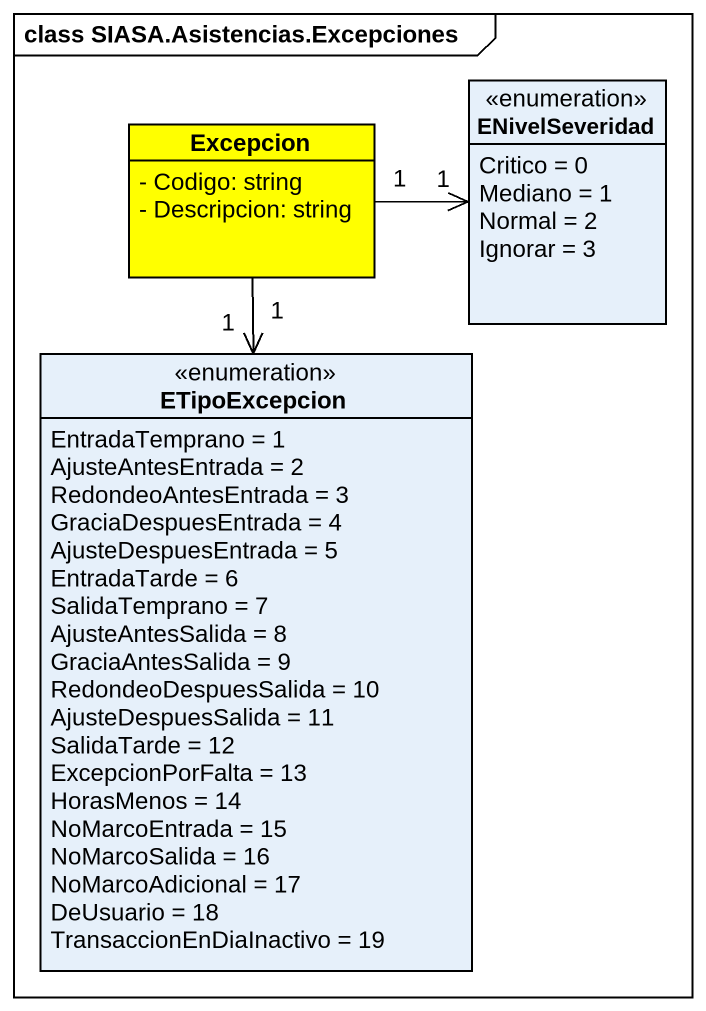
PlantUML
@startuml
mainframe class SIASA.Asistencias.Excepciones
hide circle
hide empty members
skinparam classAttributeIconSize 0
enum ENivelSeveridad {
  Critico = 0
  Mediano = 1
  Normal = 2
  Ignorar = 3
}
class Excepcion #FFFF00 {
  - Codigo: string
  - Descripcion: string
}
enum ETipoExcepcion {
  EntradaTemprano = 1
  AjusteAntesEntrada = 2
  RedondeoAntesEntrada = 3
  GraciaDespuesEntrada = 4
  AjusteDespuesEntrada = 5
  EntradaTarde = 6
  SalidaTemprano = 7
  AjusteAntesSalida = 8
  GraciaAntesSalida = 9
  RedondeoDespuesSalida = 10
  AjusteDespuesSalida = 11
  SalidaTarde = 12
  ExcepcionPorFalta = 13
  HorasMenos = 14
  NoMarcoEntrada = 15
  NoMarcoSalida = 16
  NoMarcoAdicional = 17
  DeUsuario = 18
  TransaccionEnDiaInactivo = 19
}
Excepcion "1" -right-> "1" ENivelSeveridad
Excepcion "1" --> "1" ETipoExcepcion
@enduml
